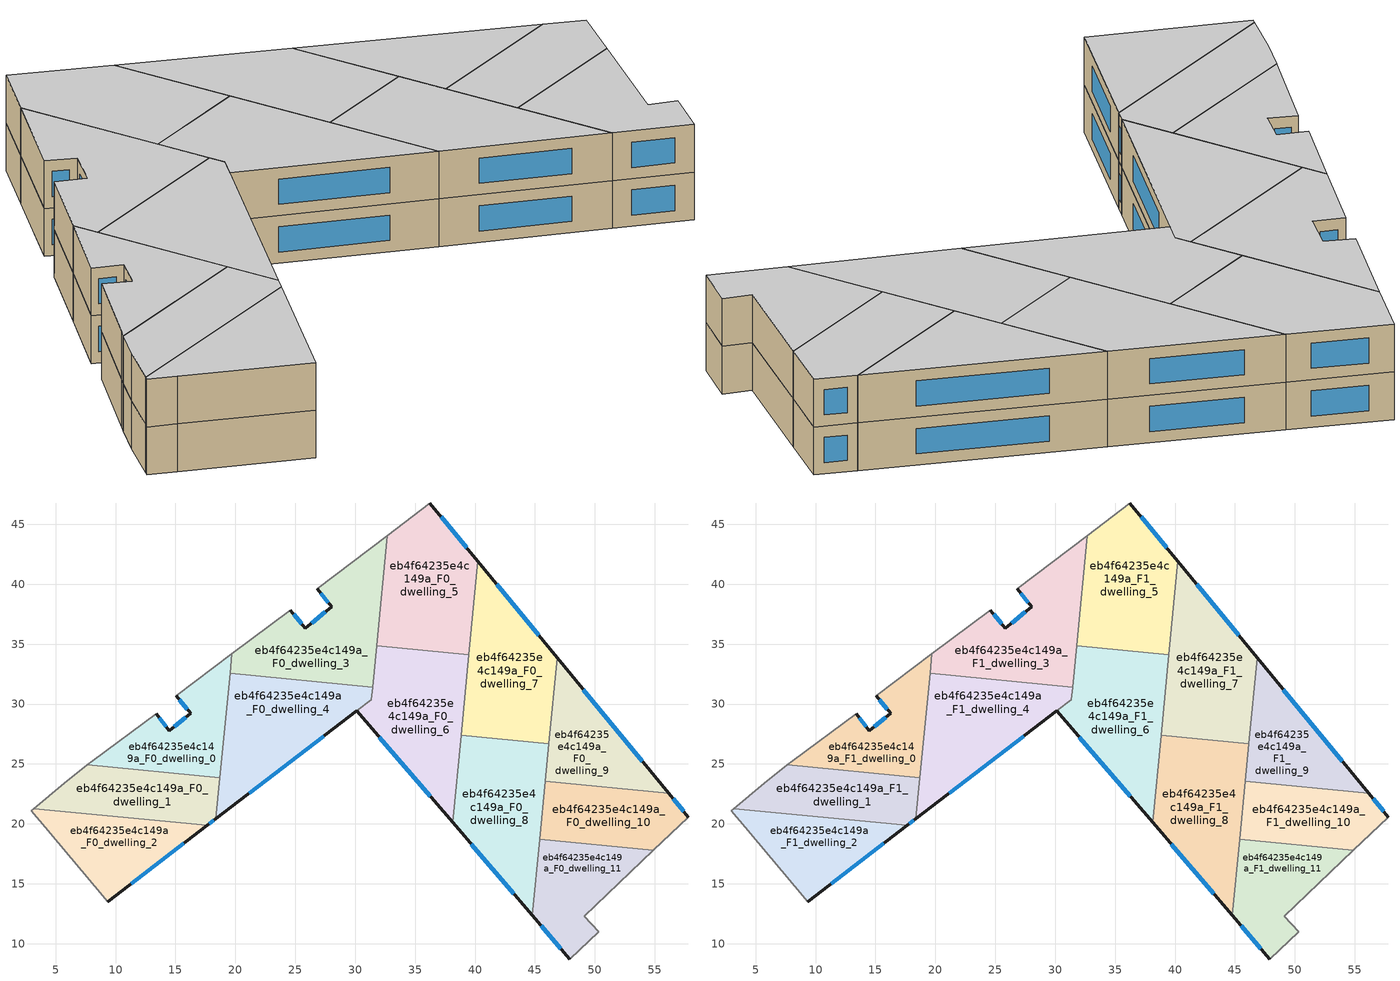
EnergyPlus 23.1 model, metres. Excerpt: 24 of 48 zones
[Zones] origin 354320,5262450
eb4f64235e4c149a_F0_dwelling_0
 floor ground (EU_floor_Construction): 19.72,34.19 18.71,23.84 7.65,24.92 8.09,25.26 13.38,29.2 14.49,27.77 16.26,29.24 15.04,30.69 z0
 wall outside (EU_wall_Construction): 15.04,30.69 16.26,29.24 14.49,27.77 13.38,29.2 z0:3
 wall adiabatic (EU_wall_Construction): 19.72,34.19 15.04,30.69 / 13.38,29.2 8.09,25.26 7.65,24.92 z0:3
 wall to eb4f64235e4c149a_F0_dwelling_1 (EU_wall_Construction): 7.65,24.92 18.71,23.84 z0:3
 wall to eb4f64235e4c149a_F0_dwelling_4 (EU_wall_Construction): 18.71,23.84 19.56,32.55 z0:3
 wall to eb4f64235e4c149a_F0_dwelling_3 (EU_wall_Construction): 19.56,32.55 19.71,34.19 z0:3
 window (EU_Window_Construction): 15.84,28.89 14.91,28.11 / 15.33,30.35 15.97,29.58 / 14.23,28.1 13.64,28.86 z0.7:2.3
eb4f64235e4c149a_F0_dwelling_1
 floor ground (EU_floor_Construction): 18.71,23.84 18.37,20.42 17.65,19.87 3.19,21.27 5.7,23.41 7.65,24.92 z0
 wall outside (EU_wall_Construction): 17.65,19.87 18.37,20.42 z0:3
 wall to eb4f64235e4c149a_F0_dwelling_2 (EU_wall_Construction): 3.19,21.27 17.65,19.87 z0:3
 wall adiabatic (EU_wall_Construction): 7.65,24.92 5.7,23.41 3.19,21.27 z0:3
 wall to eb4f64235e4c149a_F0_dwelling_4 (EU_wall_Construction): 18.37,20.42 18.71,23.84 z0:3
 window (EU_Window_Construction): 17.82,20 18.2,20.29 z0.7:2.3
eb4f64235e4c149a_F0_dwelling_10
 floor ground (EU_floor_Construction): 56.15,22.56 57.79,20.57 54.89,17.8 45.39,18.73 45.86,23.56 z0
 wall outside (EU_wall_Construction): 57.79,20.57 56.15,22.56 z0:3
 wall adiabatic (EU_wall_Construction): 54.89,17.8 57.79,20.57 z0:3
 wall to eb4f64235e4c149a_F0_dwelling_11 (EU_wall_Construction): 45.39,18.73 54.89,17.8 z0:3
 wall to eb4f64235e4c149a_F0_dwelling_9 (EU_wall_Construction): 56.15,22.56 45.86,23.56 z0:3
 wall to eb4f64235e4c149a_F0_dwelling_8 (EU_wall_Construction): 45.86,23.56 45.39,18.73 z0:3
 window (EU_Window_Construction): 57.4,21.03 56.53,22.09 z0.7:2.3
eb4f64235e4c149a_F0_dwelling_11
 floor ground (EU_floor_Construction): 54.89,17.8 49.12,12.31 50.33,11 47.89,8.72 44.77,12.36 45.39,18.73 z0
 wall outside (EU_wall_Construction): 44.77,12.36 47.89,8.72 z0:3
 wall adiabatic (EU_wall_Construction): 47.89,8.72 50.33,11 49.12,12.31 54.89,17.8 z0:3
 wall to eb4f64235e4c149a_F0_dwelling_8 (EU_wall_Construction): 45.39,18.73 44.77,12.36 z0:3
 window (EU_Window_Construction): 45.5,11.51 47.16,9.58 z0.7:2.3
eb4f64235e4c149a_F0_dwelling_2
 floor ground (EU_floor_Construction): 17.65,19.87 9.34,13.49 4.12,19.72 2.96,21.08 3.19,21.27 z0
 wall outside (EU_wall_Construction): 9.34,13.49 17.65,19.87 z0:3
 wall adiabatic (EU_wall_Construction): 3.19,21.27 2.96,21.08 4.12,19.72 9.34,13.49 z0:3
 window (EU_Window_Construction): 11.29,14.98 15.7,18.37 z0.7:2.3
eb4f64235e4c149a_F0_dwelling_3
 floor ground (EU_floor_Construction): 32.67,44.06 31.44,31.39 19.55,32.55 19.72,34.19 24.56,37.83 25.84,36.34 28.02,38.12 26.84,39.61 z0
 wall outside (EU_wall_Construction): 26.84,39.61 28.02,38.12 25.84,36.34 24.56,37.83 z0:3
 wall adiabatic (EU_wall_Construction): 32.67,44.06 26.84,39.61 / 24.56,37.83 19.72,34.19 z0:3
 wall to eb4f64235e4c149a_F0_dwelling_5 (EU_wall_Construction): 31.78,34.87 32.67,44.06 z0:3
 wall to eb4f64235e4c149a_F0_dwelling_4 (EU_wall_Construction): 19.55,32.55 31.44,31.39 z0:3
 wall to eb4f64235e4c149a_F0_dwelling_6 (EU_wall_Construction): 31.44,31.39 31.78,34.87 z0:3
 window (EU_Window_Construction): 27.51,37.7 26.35,36.76 / 27.12,39.26 27.74,38.47 / 25.54,36.69 24.86,37.48 z0.7:2.3
eb4f64235e4c149a_F0_dwelling_4
 floor ground (EU_floor_Construction): 31.44,31.39 31.34,30.38 18.37,20.42 19.55,32.55 z0
 wall outside (EU_wall_Construction): 18.37,20.42 30.13,29.44 z0:3
 wall to eb4f64235e4c149a_F0_dwelling_6 (EU_wall_Construction): 30.13,29.44 31.34,30.37 / 31.34,30.38 31.44,31.39 z0:3
 window (EU_Window_Construction): 21.13,22.54 27.37,27.32 z0.7:2.3
eb4f64235e4c149a_F0_dwelling_5
 floor ground (EU_floor_Construction): 36.22,46.78 40.24,41.9 39.48,34.12 31.78,34.87 32.67,44.06 z0
 wall outside (EU_wall_Construction): 40.24,41.9 36.22,46.78 z0:3
 wall to eb4f64235e4c149a_F0_dwelling_6 (EU_wall_Construction): 31.78,34.87 39.48,34.12 z0:3
 wall adiabatic (EU_wall_Construction): 36.22,46.78 32.67,44.06 z0:3
 wall to eb4f64235e4c149a_F0_dwelling_7 (EU_wall_Construction): 39.48,34.12 40.24,41.9 z0:3
 window (EU_Window_Construction): 39.3,43.04 37.17,45.63 z0.7:2.3
eb4f64235e4c149a_F0_dwelling_6
 floor ground (EU_floor_Construction): 39.48,34.12 38.12,20.12 30.13,29.44 31.34,30.37 31.78,34.87 z0
 wall outside (EU_wall_Construction): 30.13,29.44 38.12,20.12 z0:3
 wall to eb4f64235e4c149a_F0_dwelling_8 (EU_wall_Construction): 38.12,20.12 38.83,27.41 z0:3
 wall to eb4f64235e4c149a_F0_dwelling_7 (EU_wall_Construction): 38.83,27.41 39.48,34.12 z0:3
 window (EU_Window_Construction): 32,27.25 36.24,22.31 z0.7:2.3
eb4f64235e4c149a_F0_dwelling_7
 floor ground (EU_floor_Construction): 40.24,41.9 46.86,33.85 46.17,26.7 38.83,27.41 z0
 wall outside (EU_wall_Construction): 46.86,33.85 40.24,41.9 z0:3
 wall to eb4f64235e4c149a_F0_dwelling_8 (EU_wall_Construction): 38.83,27.41 46.17,26.7 z0:3
 wall to eb4f64235e4c149a_F0_dwelling_9 (EU_wall_Construction): 46.17,26.7 46.86,33.85 z0:3
 window (EU_Window_Construction): 45.31,35.74 41.79,40.01 z0.7:2.3
eb4f64235e4c149a_F0_dwelling_8
 floor ground (EU_floor_Construction): 46.17,26.7 44.77,12.36 38.12,20.12 38.83,27.41 z0
 wall outside (EU_wall_Construction): 38.12,20.12 44.77,12.36 z0:3
 wall to eb4f64235e4c149a_F0_dwelling_9 (EU_wall_Construction): 45.86,23.56 46.17,26.7 z0:3
 window (EU_Window_Construction): 39.68,18.3 43.21,14.18 z0.7:2.3
eb4f64235e4c149a_F0_dwelling_9
 floor ground (EU_floor_Construction): 46.86,33.85 56.15,22.56 45.86,23.56 z0
 wall outside (EU_wall_Construction): 56.15,22.56 46.86,33.85 z0:3
 window (EU_Window_Construction): 53.97,25.21 49.04,31.2 z0.7:2.3
eb4f64235e4c149a_F1_dwelling_0
 floor to eb4f64235e4c149a_F0_dwelling_0 (EU_floor_Construction): 19.72,34.19 18.71,23.84 7.65,24.92 8.09,25.26 13.38,29.2 14.49,27.77 16.26,29.24 15.04,30.69 z3
 wall outside (EU_wall_Construction): 15.04,30.69 16.26,29.24 14.49,27.77 13.38,29.2 z3:6
 wall adiabatic (EU_wall_Construction): 19.72,34.19 15.04,30.69 / 13.38,29.2 8.09,25.26 7.65,24.92 z3:6
 wall to eb4f64235e4c149a_F1_dwelling_1 (EU_wall_Construction): 7.65,24.92 18.71,23.84 z3:6
 wall to eb4f64235e4c149a_F1_dwelling_4 (EU_wall_Construction): 18.71,23.84 19.56,32.55 z3:6
 wall to eb4f64235e4c149a_F1_dwelling_3 (EU_wall_Construction): 19.56,32.55 19.71,34.19 z3:6
 window (EU_Window_Construction): 15.84,28.89 14.91,28.11 / 15.33,30.35 15.97,29.58 / 14.23,28.1 13.64,28.86 z3.7:5.3
 ceiling to eb4f64235e4c149a_F2_dwelling_0 (EU_floor_Construction): 18.71,23.84 19.72,34.19 15.04,30.69 16.26,29.24 14.49,27.77 13.38,29.2 8.09,25.26 7.65,24.92 z6
eb4f64235e4c149a_F1_dwelling_1
 floor to eb4f64235e4c149a_F0_dwelling_1 (EU_floor_Construction): 18.71,23.84 18.37,20.42 17.65,19.87 3.19,21.27 5.7,23.41 7.65,24.92 z3
 wall outside (EU_wall_Construction): 17.65,19.87 18.37,20.42 z3:6
 wall to eb4f64235e4c149a_F1_dwelling_2 (EU_wall_Construction): 3.19,21.27 17.65,19.87 z3:6
 wall adiabatic (EU_wall_Construction): 7.65,24.92 5.7,23.41 3.19,21.27 z3:6
 wall to eb4f64235e4c149a_F1_dwelling_4 (EU_wall_Construction): 18.37,20.42 18.71,23.84 z3:6
 window (EU_Window_Construction): 17.82,20 18.2,20.29 z3.7:5.3
 ceiling to eb4f64235e4c149a_F2_dwelling_1 (EU_floor_Construction): 18.37,20.42 18.71,23.84 7.65,24.92 5.7,23.41 3.19,21.27 17.65,19.87 z6
eb4f64235e4c149a_F1_dwelling_10
 floor to eb4f64235e4c149a_F0_dwelling_10 (EU_floor_Construction): 56.15,22.56 57.79,20.57 54.89,17.8 45.39,18.73 45.86,23.56 z3
 wall outside (EU_wall_Construction): 57.79,20.57 56.15,22.56 z3:6
 wall adiabatic (EU_wall_Construction): 54.89,17.8 57.79,20.57 z3:6
 wall to eb4f64235e4c149a_F1_dwelling_11 (EU_wall_Construction): 45.39,18.73 54.89,17.8 z3:6
 wall to eb4f64235e4c149a_F1_dwelling_9 (EU_wall_Construction): 56.15,22.56 45.86,23.56 z3:6
 wall to eb4f64235e4c149a_F1_dwelling_8 (EU_wall_Construction): 45.86,23.56 45.39,18.73 z3:6
 window (EU_Window_Construction): 57.4,21.03 56.53,22.09 z3.7:5.3
 ceiling to eb4f64235e4c149a_F2_dwelling_10 (EU_floor_Construction): 57.79,20.57 56.15,22.56 45.86,23.56 45.39,18.73 54.89,17.8 z6
eb4f64235e4c149a_F1_dwelling_11
 floor to eb4f64235e4c149a_F0_dwelling_11 (EU_floor_Construction): 54.89,17.8 49.12,12.31 50.33,11 47.89,8.72 44.77,12.36 45.39,18.73 z3
 wall outside (EU_wall_Construction): 44.77,12.36 47.89,8.72 z3:6
 wall adiabatic (EU_wall_Construction): 47.89,8.72 50.33,11 49.12,12.31 54.89,17.8 z3:6
 wall to eb4f64235e4c149a_F1_dwelling_8 (EU_wall_Construction): 45.39,18.73 44.77,12.36 z3:6
 window (EU_Window_Construction): 45.5,11.51 47.16,9.58 z3.7:5.3
 ceiling to eb4f64235e4c149a_F2_dwelling_11 (EU_floor_Construction): 50.33,11 49.12,12.31 54.89,17.8 45.39,18.73 44.77,12.36 47.89,8.72 z6
eb4f64235e4c149a_F1_dwelling_2
 floor to eb4f64235e4c149a_F0_dwelling_2 (EU_floor_Construction): 17.65,19.87 9.34,13.49 4.12,19.72 2.96,21.08 3.19,21.27 z3
 wall outside (EU_wall_Construction): 9.34,13.49 17.65,19.87 z3:6
 wall adiabatic (EU_wall_Construction): 3.19,21.27 2.96,21.08 4.12,19.72 9.34,13.49 z3:6
 window (EU_Window_Construction): 11.29,14.98 15.7,18.37 z3.7:5.3
 ceiling to eb4f64235e4c149a_F2_dwelling_2 (EU_floor_Construction): 17.65,19.87 3.19,21.27 2.96,21.08 4.12,19.72 9.34,13.49 z6
eb4f64235e4c149a_F1_dwelling_3
 floor to eb4f64235e4c149a_F0_dwelling_3 (EU_floor_Construction): 32.67,44.06 31.44,31.39 19.55,32.55 19.72,34.19 24.56,37.83 25.84,36.34 28.02,38.12 26.84,39.61 z3
 wall outside (EU_wall_Construction): 26.84,39.61 28.02,38.12 25.84,36.34 24.56,37.83 z3:6
 wall adiabatic (EU_wall_Construction): 32.67,44.06 26.84,39.61 / 24.56,37.83 19.72,34.19 z3:6
 wall to eb4f64235e4c149a_F1_dwelling_5 (EU_wall_Construction): 31.78,34.87 32.67,44.06 z3:6
 wall to eb4f64235e4c149a_F1_dwelling_4 (EU_wall_Construction): 19.55,32.55 31.44,31.39 z3:6
 wall to eb4f64235e4c149a_F1_dwelling_6 (EU_wall_Construction): 31.44,31.39 31.78,34.87 z3:6
 window (EU_Window_Construction): 27.51,37.7 26.35,36.76 / 27.12,39.26 27.74,38.47 / 25.54,36.69 24.86,37.48 z3.7:5.3
 ceiling to eb4f64235e4c149a_F2_dwelling_3 (EU_floor_Construction): 31.44,31.39 32.67,44.06 26.84,39.61 28.02,38.12 25.84,36.34 24.56,37.83 19.72,34.19 19.55,32.55 z6
eb4f64235e4c149a_F1_dwelling_4
 floor to eb4f64235e4c149a_F0_dwelling_4 (EU_floor_Construction): 31.44,31.39 31.34,30.38 18.37,20.42 19.55,32.55 z3
 wall outside (EU_wall_Construction): 18.37,20.42 30.13,29.44 z3:6
 wall to eb4f64235e4c149a_F1_dwelling_6 (EU_wall_Construction): 30.13,29.44 31.34,30.37 / 31.34,30.38 31.44,31.39 z3:6
 window (EU_Window_Construction): 21.13,22.54 27.37,27.32 z3.7:5.3
 ceiling to eb4f64235e4c149a_F2_dwelling_4 (EU_floor_Construction): 31.34,30.38 31.44,31.39 19.55,32.55 18.37,20.42 z6
eb4f64235e4c149a_F1_dwelling_5
 floor to eb4f64235e4c149a_F0_dwelling_5 (EU_floor_Construction): 36.22,46.78 40.24,41.9 39.48,34.12 31.78,34.87 32.67,44.06 z3
 wall outside (EU_wall_Construction): 40.24,41.9 36.22,46.78 z3:6
 wall to eb4f64235e4c149a_F1_dwelling_6 (EU_wall_Construction): 31.78,34.87 39.48,34.12 z3:6
 wall adiabatic (EU_wall_Construction): 36.22,46.78 32.67,44.06 z3:6
 wall to eb4f64235e4c149a_F1_dwelling_7 (EU_wall_Construction): 39.48,34.12 40.24,41.9 z3:6
 window (EU_Window_Construction): 39.3,43.04 37.17,45.63 z3.7:5.3
 ceiling to eb4f64235e4c149a_F2_dwelling_5 (EU_floor_Construction): 39.48,34.12 40.24,41.9 36.22,46.78 32.67,44.06 31.78,34.87 z6
eb4f64235e4c149a_F1_dwelling_6
 floor to eb4f64235e4c149a_F0_dwelling_6 (EU_floor_Construction): 39.48,34.12 38.12,20.12 30.13,29.44 31.34,30.37 31.78,34.87 z3
 wall outside (EU_wall_Construction): 30.13,29.44 38.12,20.12 z3:6
 wall to eb4f64235e4c149a_F1_dwelling_8 (EU_wall_Construction): 38.12,20.12 38.83,27.41 z3:6
 wall to eb4f64235e4c149a_F1_dwelling_7 (EU_wall_Construction): 38.83,27.41 39.48,34.12 z3:6
 window (EU_Window_Construction): 32,27.25 36.24,22.31 z3.7:5.3
 ceiling to eb4f64235e4c149a_F2_dwelling_6 (EU_floor_Construction): 38.12,20.12 39.48,34.12 31.78,34.87 31.34,30.37 30.13,29.44 z6
eb4f64235e4c149a_F1_dwelling_7
 floor to eb4f64235e4c149a_F0_dwelling_7 (EU_floor_Construction): 40.24,41.9 46.86,33.85 46.17,26.7 38.83,27.41 z3
 wall outside (EU_wall_Construction): 46.86,33.85 40.24,41.9 z3:6
 wall to eb4f64235e4c149a_F1_dwelling_8 (EU_wall_Construction): 38.83,27.41 46.17,26.7 z3:6
 wall to eb4f64235e4c149a_F1_dwelling_9 (EU_wall_Construction): 46.17,26.7 46.86,33.85 z3:6
 window (EU_Window_Construction): 45.31,35.74 41.79,40.01 z3.7:5.3
 ceiling to eb4f64235e4c149a_F2_dwelling_7 (EU_floor_Construction): 46.17,26.7 46.86,33.85 40.24,41.9 38.83,27.41 z6
eb4f64235e4c149a_F1_dwelling_8
 floor to eb4f64235e4c149a_F0_dwelling_8 (EU_floor_Construction): 46.17,26.7 44.77,12.36 38.12,20.12 38.83,27.41 z3
 wall outside (EU_wall_Construction): 38.12,20.12 44.77,12.36 z3:6
 wall to eb4f64235e4c149a_F1_dwelling_9 (EU_wall_Construction): 45.86,23.56 46.17,26.7 z3:6
 window (EU_Window_Construction): 39.68,18.3 43.21,14.18 z3.7:5.3
 ceiling to eb4f64235e4c149a_F2_dwelling_8 (EU_floor_Construction): 44.77,12.36 46.17,26.7 38.83,27.41 38.12,20.12 z6
eb4f64235e4c149a_F1_dwelling_9
 floor to eb4f64235e4c149a_F0_dwelling_9 (EU_floor_Construction): 46.86,33.85 56.15,22.56 45.86,23.56 z3
 wall outside (EU_wall_Construction): 56.15,22.56 46.86,33.85 z3:6
 window (EU_Window_Construction): 53.97,25.21 49.04,31.2 z3.7:5.3
 ceiling to eb4f64235e4c149a_F2_dwelling_9 (EU_floor_Construction): 56.15,22.56 46.86,33.85 45.86,23.56 z6
[Building]
EU S2 Campaign: North Axis=0; Terrain=City; Solar Distribution=FullExterior
[Site:Location]
Budapest.Ferenc.Liszt.Intl.AP: Latitude=47.437; Longitude=19.256; Time Zone=1; Elevation=185
[SizingPeriod:WeatherFileDays]
AnnualSizingPeriod: Begin Month=1; Begin Day of Month=1; End Month=12; End Day of Month=31; Day of Week for Start Day=Monday; Use Weather File Daylight Saving Period=No; Use Weather File Rain and Snow Indicators=No
[MATERIAL]
EU_InternalMass_Material: Roughness=MediumRough; Thickness=0.1; Conductivity=1; Density=1800; Specific Heat=900; Thermal Absorptance=0.9; Solar Absorptance=0.7; Visible Absorptance=0.7
[MATERIAL:NOMASS] Roughness=MediumRough; Thermal Absorptance=0.9; Solar Absorptance=0.7; Visible Absorptance=0.7
Name | Thermal Resistance
EU_wall_NoMass | 0.832559
EU_floor_NoMass | 0.872794
[WINDOWMATERIAL:SIMPLEGLAZINGSYSTEM]
EU_Window_SimpleGlazing: UFactor=2.79869; Solar Heat Gain Coefficient=0.75; Visible Transmittance=0.75
[CONSTRUCTION]
EU_wall_Construction: EU_wall_NoMass
EU_floor_Construction: EU_floor_NoMass
EU_Window_Construction: EU_Window_SimpleGlazing
EU_InternalMass_Construction: EU_InternalMass_Material
[ZONE] Type=1; Multiplier=1; Ceiling Height=autocalculate; Floor Area=autocalculate; Part of Total Floor Area=Yes
Name | Volume
eb4f64235e4c149a_F0_dwelling_0; eb4f64235e4c149a_F1_dwelling_0 | 160.243
eb4f64235e4c149a_F0_dwelling_1; eb4f64235e4c149a_F1_dwelling_1 | 160.213
eb4f64235e4c149a_F0_dwelling_10; eb4f64235e4c149a_F1_dwelling_10 | 160.207
eb4f64235e4c149a_F0_dwelling_11; eb4f64235e4c149a_F1_dwelling_11 | 160.247
eb4f64235e4c149a_F0_dwelling_2; eb4f64235e4c149a_F1_dwelling_2 | 160.238
eb4f64235e4c149a_F0_dwelling_3; eb4f64235e4c149a_F1_dwelling_3 | 240.342
eb4f64235e4c149a_F0_dwelling_4; eb4f64235e4c149a_F1_dwelling_4 | 236.677
eb4f64235e4c149a_F0_dwelling_5; eb4f64235e4c149a_F1_dwelling_5 | 240.314
eb4f64235e4c149a_F0_dwelling_6; eb4f64235e4c149a_F1_dwelling_6 | 243.89
eb4f64235e4c149a_F0_dwelling_7; eb4f64235e4c149a_F1_dwelling_7 | 240.33
eb4f64235e4c149a_F0_dwelling_8; eb4f64235e4c149a_F1_dwelling_8 | 240.329
eb4f64235e4c149a_F0_dwelling_9; eb4f64235e4c149a_F1_dwelling_9 | 160.221
[INTERNALMASS] Construction=EU_InternalMass_Construction
Name | Zone or ZoneList | Surface Area
eb4f64235e4c149a_F0_dwelling_0_EU_InternalMass | eb4f64235e4c149a_F0_dwelling_0 | 53.4145
eb4f64235e4c149a_F0_dwelling_1_EU_InternalMass | eb4f64235e4c149a_F0_dwelling_1 | 53.4041
eb4f64235e4c149a_F0_dwelling_2_EU_InternalMass | eb4f64235e4c149a_F0_dwelling_2 | 53.4128
eb4f64235e4c149a_F0_dwelling_3_EU_InternalMass | eb4f64235e4c149a_F0_dwelling_3 | 80.1141
eb4f64235e4c149a_F0_dwelling_4_EU_InternalMass | eb4f64235e4c149a_F0_dwelling_4 | 78.9236
eb4f64235e4c149a_F0_dwelling_5_EU_InternalMass | eb4f64235e4c149a_F0_dwelling_5 | 80.1044
eb4f64235e4c149a_F0_dwelling_6_EU_InternalMass | eb4f64235e4c149a_F0_dwelling_6 | 81.2942
eb4f64235e4c149a_F0_dwelling_7_EU_InternalMass | eb4f64235e4c149a_F0_dwelling_7 | 80.1102
eb4f64235e4c149a_F0_dwelling_8_EU_InternalMass | eb4f64235e4c149a_F0_dwelling_8 | 80.1098
eb4f64235e4c149a_F0_dwelling_9_EU_InternalMass | eb4f64235e4c149a_F0_dwelling_9 | 53.407
eb4f64235e4c149a_F0_dwelling_10_EU_InternalMass | eb4f64235e4c149a_F0_dwelling_10 | 53.4026
eb4f64235e4c149a_F0_dwelling_11_EU_InternalMass | eb4f64235e4c149a_F0_dwelling_11 | 53.4156
eb4f64235e4c149a_F1_dwelling_0_EU_InternalMass | eb4f64235e4c149a_F1_dwelling_0 | 53.4145
eb4f64235e4c149a_F1_dwelling_1_EU_InternalMass | eb4f64235e4c149a_F1_dwelling_1 | 53.4041
eb4f64235e4c149a_F1_dwelling_2_EU_InternalMass | eb4f64235e4c149a_F1_dwelling_2 | 53.4128
eb4f64235e4c149a_F1_dwelling_3_EU_InternalMass | eb4f64235e4c149a_F1_dwelling_3 | 80.1141
eb4f64235e4c149a_F1_dwelling_4_EU_InternalMass | eb4f64235e4c149a_F1_dwelling_4 | 78.9236
eb4f64235e4c149a_F1_dwelling_5_EU_InternalMass | eb4f64235e4c149a_F1_dwelling_5 | 80.1044
eb4f64235e4c149a_F1_dwelling_6_EU_InternalMass | eb4f64235e4c149a_F1_dwelling_6 | 81.2942
eb4f64235e4c149a_F1_dwelling_7_EU_InternalMass | eb4f64235e4c149a_F1_dwelling_7 | 80.1102
eb4f64235e4c149a_F1_dwelling_8_EU_InternalMass | eb4f64235e4c149a_F1_dwelling_8 | 80.1098
eb4f64235e4c149a_F1_dwelling_9_EU_InternalMass | eb4f64235e4c149a_F1_dwelling_9 | 53.407
eb4f64235e4c149a_F1_dwelling_10_EU_InternalMass | eb4f64235e4c149a_F1_dwelling_10 | 53.4026
eb4f64235e4c149a_F1_dwelling_11_EU_InternalMass | eb4f64235e4c149a_F1_dwelling_11 | 53.4156
[OTHEREQUIPMENT] Fuel Type=Electricity; Design Level Calculation Method=Watts/Area; Power per Zone Floor Area=1; Fraction Latent=0; Fraction Radiant=0; Fraction Lost=0; Carbon Dioxide Generation Rate=0; EndUse Subcategory=EU_Step8_InternalGains
Name | Zone or ZoneList or Space or SpaceList | Schedule
EU_Step8_InternalGain_eb4f64235e4c149a_F0_dwelling_0_f000 | eb4f64235e4c149a_F0_dwelling_0 | EU_Step8_GainSchedule_eb4f64235e4c149a_F0_dwelling_0_f000
EU_Step8_InternalGain_eb4f64235e4c149a_F0_dwelling_1_f000 | eb4f64235e4c149a_F0_dwelling_1 | EU_Step8_GainSchedule_eb4f64235e4c149a_F0_dwelling_1_f000
EU_Step8_InternalGain_eb4f64235e4c149a_F0_dwelling_2_f000 | eb4f64235e4c149a_F0_dwelling_2 | EU_Step8_GainSchedule_eb4f64235e4c149a_F0_dwelling_2_f000
EU_Step8_InternalGain_eb4f64235e4c149a_F0_dwelling_3_f000 | eb4f64235e4c149a_F0_dwelling_3 | EU_Step8_GainSchedule_eb4f64235e4c149a_F0_dwelling_3_f000
EU_Step8_InternalGain_eb4f64235e4c149a_F0_dwelling_4_f000 | eb4f64235e4c149a_F0_dwelling_4 | EU_Step8_GainSchedule_eb4f64235e4c149a_F0_dwelling_4_f000
EU_Step8_InternalGain_eb4f64235e4c149a_F0_dwelling_5_f000 | eb4f64235e4c149a_F0_dwelling_5 | EU_Step8_GainSchedule_eb4f64235e4c149a_F0_dwelling_5_f000
EU_Step8_InternalGain_eb4f64235e4c149a_F0_dwelling_6_f000 | eb4f64235e4c149a_F0_dwelling_6 | EU_Step8_GainSchedule_eb4f64235e4c149a_F0_dwelling_6_f000
EU_Step8_InternalGain_eb4f64235e4c149a_F0_dwelling_7_f000 | eb4f64235e4c149a_F0_dwelling_7 | EU_Step8_GainSchedule_eb4f64235e4c149a_F0_dwelling_7_f000
EU_Step8_InternalGain_eb4f64235e4c149a_F0_dwelling_8_f000 | eb4f64235e4c149a_F0_dwelling_8 | EU_Step8_GainSchedule_eb4f64235e4c149a_F0_dwelling_8_f000
EU_Step8_InternalGain_eb4f64235e4c149a_F0_dwelling_9_f000 | eb4f64235e4c149a_F0_dwelling_9 | EU_Step8_GainSchedule_eb4f64235e4c149a_F0_dwelling_9_f000
EU_Step8_InternalGain_eb4f64235e4c149a_F0_dwelling_10_f000 | eb4f64235e4c149a_F0_dwelling_10 | EU_Step8_GainSchedule_eb4f64235e4c149a_F0_dwelling_10_f000
EU_Step8_InternalGain_eb4f64235e4c149a_F0_dwelling_11_f000 | eb4f64235e4c149a_F0_dwelling_11 | EU_Step8_GainSchedule_eb4f64235e4c149a_F0_dwelling_11_f000
EU_Step8_InternalGain_eb4f64235e4c149a_F1_dwelling_0_f000 | eb4f64235e4c149a_F1_dwelling_0 | EU_Step8_GainSchedule_eb4f64235e4c149a_F1_dwelling_0_f000
EU_Step8_InternalGain_eb4f64235e4c149a_F1_dwelling_1_f000 | eb4f64235e4c149a_F1_dwelling_1 | EU_Step8_GainSchedule_eb4f64235e4c149a_F1_dwelling_1_f000
EU_Step8_InternalGain_eb4f64235e4c149a_F1_dwelling_2_f000 | eb4f64235e4c149a_F1_dwelling_2 | EU_Step8_GainSchedule_eb4f64235e4c149a_F1_dwelling_2_f000
EU_Step8_InternalGain_eb4f64235e4c149a_F1_dwelling_3_f000 | eb4f64235e4c149a_F1_dwelling_3 | EU_Step8_GainSchedule_eb4f64235e4c149a_F1_dwelling_3_f000
EU_Step8_InternalGain_eb4f64235e4c149a_F1_dwelling_4_f000 | eb4f64235e4c149a_F1_dwelling_4 | EU_Step8_GainSchedule_eb4f64235e4c149a_F1_dwelling_4_f000
EU_Step8_InternalGain_eb4f64235e4c149a_F1_dwelling_5_f000 | eb4f64235e4c149a_F1_dwelling_5 | EU_Step8_GainSchedule_eb4f64235e4c149a_F1_dwelling_5_f000
EU_Step8_InternalGain_eb4f64235e4c149a_F1_dwelling_6_f000 | eb4f64235e4c149a_F1_dwelling_6 | EU_Step8_GainSchedule_eb4f64235e4c149a_F1_dwelling_6_f000
EU_Step8_InternalGain_eb4f64235e4c149a_F1_dwelling_7_f000 | eb4f64235e4c149a_F1_dwelling_7 | EU_Step8_GainSchedule_eb4f64235e4c149a_F1_dwelling_7_f000
EU_Step8_InternalGain_eb4f64235e4c149a_F1_dwelling_8_f000 | eb4f64235e4c149a_F1_dwelling_8 | EU_Step8_GainSchedule_eb4f64235e4c149a_F1_dwelling_8_f000
EU_Step8_InternalGain_eb4f64235e4c149a_F1_dwelling_9_f000 | eb4f64235e4c149a_F1_dwelling_9 | EU_Step8_GainSchedule_eb4f64235e4c149a_F1_dwelling_9_f000
EU_Step8_InternalGain_eb4f64235e4c149a_F1_dwelling_10_f000 | eb4f64235e4c149a_F1_dwelling_10 | EU_Step8_GainSchedule_eb4f64235e4c149a_F1_dwelling_10_f000
EU_Step8_InternalGain_eb4f64235e4c149a_F1_dwelling_11_f000 | eb4f64235e4c149a_F1_dwelling_11 | EU_Step8_GainSchedule_eb4f64235e4c149a_F1_dwelling_11_f000
[ZONEVENTILATION:DESIGNFLOWRATE] Schedule=EU_AlwaysOn; Design Flow Rate Calculation Method=AirChanges/Hour; Air Changes per Hour=0.475469; Ventilation Type=Natural; Fan Pressure Rise=0; Fan Total Efficiency=1; Constant Term Coefficient=1; Temperature Term Coefficient=0; Velocity Term Coefficient=0; Velocity Squared Term Coefficient=0; Minimum Indoor Temperature=-100; Maximum Indoor Temperature=100; Delta Temperature=-100; Minimum Outdoor Temperature=-100; Maximum Outdoor Temperature=100; Maximum Wind Speed=40
Name | Zone or ZoneList or Space or SpaceList
EU_ConstantAir_eb4f64235e4c149a_F0_dwelling_0 | eb4f64235e4c149a_F0_dwelling_0
EU_ConstantAir_eb4f64235e4c149a_F0_dwelling_1 | eb4f64235e4c149a_F0_dwelling_1
EU_ConstantAir_eb4f64235e4c149a_F0_dwelling_2 | eb4f64235e4c149a_F0_dwelling_2
EU_ConstantAir_eb4f64235e4c149a_F0_dwelling_3 | eb4f64235e4c149a_F0_dwelling_3
EU_ConstantAir_eb4f64235e4c149a_F0_dwelling_4 | eb4f64235e4c149a_F0_dwelling_4
EU_ConstantAir_eb4f64235e4c149a_F0_dwelling_5 | eb4f64235e4c149a_F0_dwelling_5
EU_ConstantAir_eb4f64235e4c149a_F0_dwelling_6 | eb4f64235e4c149a_F0_dwelling_6
EU_ConstantAir_eb4f64235e4c149a_F0_dwelling_7 | eb4f64235e4c149a_F0_dwelling_7
EU_ConstantAir_eb4f64235e4c149a_F0_dwelling_8 | eb4f64235e4c149a_F0_dwelling_8
EU_ConstantAir_eb4f64235e4c149a_F0_dwelling_9 | eb4f64235e4c149a_F0_dwelling_9
EU_ConstantAir_eb4f64235e4c149a_F0_dwelling_10 | eb4f64235e4c149a_F0_dwelling_10
EU_ConstantAir_eb4f64235e4c149a_F0_dwelling_11 | eb4f64235e4c149a_F0_dwelling_11
EU_ConstantAir_eb4f64235e4c149a_F1_dwelling_0 | eb4f64235e4c149a_F1_dwelling_0
EU_ConstantAir_eb4f64235e4c149a_F1_dwelling_1 | eb4f64235e4c149a_F1_dwelling_1
EU_ConstantAir_eb4f64235e4c149a_F1_dwelling_2 | eb4f64235e4c149a_F1_dwelling_2
EU_ConstantAir_eb4f64235e4c149a_F1_dwelling_3 | eb4f64235e4c149a_F1_dwelling_3
EU_ConstantAir_eb4f64235e4c149a_F1_dwelling_4 | eb4f64235e4c149a_F1_dwelling_4
EU_ConstantAir_eb4f64235e4c149a_F1_dwelling_5 | eb4f64235e4c149a_F1_dwelling_5
EU_ConstantAir_eb4f64235e4c149a_F1_dwelling_6 | eb4f64235e4c149a_F1_dwelling_6
EU_ConstantAir_eb4f64235e4c149a_F1_dwelling_7 | eb4f64235e4c149a_F1_dwelling_7
EU_ConstantAir_eb4f64235e4c149a_F1_dwelling_8 | eb4f64235e4c149a_F1_dwelling_8
EU_ConstantAir_eb4f64235e4c149a_F1_dwelling_9 | eb4f64235e4c149a_F1_dwelling_9
EU_ConstantAir_eb4f64235e4c149a_F1_dwelling_10 | eb4f64235e4c149a_F1_dwelling_10
EU_ConstantAir_eb4f64235e4c149a_F1_dwelling_11 | eb4f64235e4c149a_F1_dwelling_11
[HVACTEMPLATE:THERMOSTAT] Constant Heating Setpoint=20; Constant Cooling Setpoint=50
EU_HeatOnly_eb4f64235e4c149a_F0_dwelling_0; EU_HeatOnly_eb4f64235e4c149a_F0_dwelling_1; EU_HeatOnly_eb4f64235e4c149a_F0_dwelling_2; EU_HeatOnly_eb4f64235e4c149a_F0_dwelling_3; EU_HeatOnly_eb4f64235e4c149a_F0_dwelling_4; EU_HeatOnly_eb4f64235e4c149a_F0_dwelling_5; EU_HeatOnly_eb4f64235e4c149a_F0_dwelling_6; EU_HeatOnly_eb4f64235e4c149a_F0_dwelling_7; EU_HeatOnly_eb4f64235e4c149a_F0_dwelling_8; EU_HeatOnly_eb4f64235e4c149a_F0_dwelling_9; EU_HeatOnly_eb4f64235e4c149a_F0_dwelling_10; EU_HeatOnly_eb4f64235e4c149a_F0_dwelling_11; EU_HeatOnly_eb4f64235e4c149a_F1_dwelling_0; EU_HeatOnly_eb4f64235e4c149a_F1_dwelling_1; EU_HeatOnly_eb4f64235e4c149a_F1_dwelling_2; EU_HeatOnly_eb4f64235e4c149a_F1_dwelling_3; EU_HeatOnly_eb4f64235e4c149a_F1_dwelling_4; EU_HeatOnly_eb4f64235e4c149a_F1_dwelling_5; EU_HeatOnly_eb4f64235e4c149a_F1_dwelling_6; EU_HeatOnly_eb4f64235e4c149a_F1_dwelling_7; EU_HeatOnly_eb4f64235e4c149a_F1_dwelling_8; EU_HeatOnly_eb4f64235e4c149a_F1_dwelling_9; EU_HeatOnly_eb4f64235e4c149a_F1_dwelling_10; EU_HeatOnly_eb4f64235e4c149a_F1_dwelling_11; EU_HeatOnly_eb4f64235e4c149a_F2_dwelling_0; EU_HeatOnly_eb4f64235e4c149a_F2_dwelling_1; EU_HeatOnly_eb4f64235e4c149a_F2_dwelling_2; EU_HeatOnly_eb4f64235e4c149a_F2_dwelling_3; EU_HeatOnly_eb4f64235e4c149a_F2_dwelling_4; EU_HeatOnly_eb4f64235e4c149a_F2_dwelling_5; EU_HeatOnly_eb4f64235e4c149a_F2_dwelling_6; EU_HeatOnly_eb4f64235e4c149a_F2_dwelling_7; EU_HeatOnly_eb4f64235e4c149a_F2_dwelling_8; EU_HeatOnly_eb4f64235e4c149a_F2_dwelling_9; EU_HeatOnly_eb4f64235e4c149a_F2_dwelling_10; EU_HeatOnly_eb4f64235e4c149a_F2_dwelling_11; EU_HeatOnly_eb4f64235e4c149a_F3_dwelling_0; EU_HeatOnly_eb4f64235e4c149a_F3_dwelling_1; EU_HeatOnly_eb4f64235e4c149a_F3_dwelling_2; EU_HeatOnly_eb4f64235e4c149a_F3_dwelling_3; EU_HeatOnly_eb4f64235e4c149a_F3_dwelling_4; EU_HeatOnly_eb4f64235e4c149a_F3_dwelling_5; EU_HeatOnly_eb4f64235e4c149a_F3_dwelling_6; EU_HeatOnly_eb4f64235e4c149a_F3_dwelling_7; EU_HeatOnly_eb4f64235e4c149a_F3_dwelling_8; EU_HeatOnly_eb4f64235e4c149a_F3_dwelling_9; EU_HeatOnly_eb4f64235e4c149a_F3_dwelling_10; EU_HeatOnly_eb4f64235e4c149a_F3_dwelling_11
[HVACTEMPLATE:ZONE:IDEALLOADSAIRSYSTEM] System Availability Schedule=EU_AlwaysOn; Maximum Heating Supply Air Temperature=50; Minimum Cooling Supply Air Temperature=13; Maximum Heating Supply Air Humidity Ratio=0.0156; Minimum Cooling Supply Air Humidity Ratio=0.0077; Heating Limit=NoLimit; Cooling Limit=NoLimit; Heating Availability Schedule=EU_AlwaysOn; Cooling Availability Schedule=EU_CoolingOff; Dehumidification Control Type=ConstantSensibleHeatRatio; Cooling Sensible Heat Ratio=0.7; Dehumidification Setpoint=60; Humidification Control Type=None; Humidification Setpoint=30; Outdoor Air Method=None; Outdoor Air Flow Rate per Person=0.00944; Outdoor Air Flow Rate per Zone Floor Area=0; Outdoor Air Flow Rate per Zone=0; Demand Controlled Ventilation Type=None; Outdoor Air Economizer Type=NoEconomizer; Heat Recovery Type=None; Sensible Heat Recovery Effectiveness=0.7; Latent Heat Recovery Effectiveness=0.65
Name | Template Thermostat
eb4f64235e4c149a_F0_dwelling_0 | EU_HeatOnly_eb4f64235e4c149a_F0_dwelling_0
eb4f64235e4c149a_F0_dwelling_1 | EU_HeatOnly_eb4f64235e4c149a_F0_dwelling_1
eb4f64235e4c149a_F0_dwelling_2 | EU_HeatOnly_eb4f64235e4c149a_F0_dwelling_2
eb4f64235e4c149a_F0_dwelling_3 | EU_HeatOnly_eb4f64235e4c149a_F0_dwelling_3
eb4f64235e4c149a_F0_dwelling_4 | EU_HeatOnly_eb4f64235e4c149a_F0_dwelling_4
eb4f64235e4c149a_F0_dwelling_5 | EU_HeatOnly_eb4f64235e4c149a_F0_dwelling_5
eb4f64235e4c149a_F0_dwelling_6 | EU_HeatOnly_eb4f64235e4c149a_F0_dwelling_6
eb4f64235e4c149a_F0_dwelling_7 | EU_HeatOnly_eb4f64235e4c149a_F0_dwelling_7
eb4f64235e4c149a_F0_dwelling_8 | EU_HeatOnly_eb4f64235e4c149a_F0_dwelling_8
eb4f64235e4c149a_F0_dwelling_9 | EU_HeatOnly_eb4f64235e4c149a_F0_dwelling_9
eb4f64235e4c149a_F0_dwelling_10 | EU_HeatOnly_eb4f64235e4c149a_F0_dwelling_10
eb4f64235e4c149a_F0_dwelling_11 | EU_HeatOnly_eb4f64235e4c149a_F0_dwelling_11
eb4f64235e4c149a_F1_dwelling_0 | EU_HeatOnly_eb4f64235e4c149a_F1_dwelling_0
eb4f64235e4c149a_F1_dwelling_1 | EU_HeatOnly_eb4f64235e4c149a_F1_dwelling_1
eb4f64235e4c149a_F1_dwelling_2 | EU_HeatOnly_eb4f64235e4c149a_F1_dwelling_2
eb4f64235e4c149a_F1_dwelling_3 | EU_HeatOnly_eb4f64235e4c149a_F1_dwelling_3
eb4f64235e4c149a_F1_dwelling_4 | EU_HeatOnly_eb4f64235e4c149a_F1_dwelling_4
eb4f64235e4c149a_F1_dwelling_5 | EU_HeatOnly_eb4f64235e4c149a_F1_dwelling_5
eb4f64235e4c149a_F1_dwelling_6 | EU_HeatOnly_eb4f64235e4c149a_F1_dwelling_6
eb4f64235e4c149a_F1_dwelling_7 | EU_HeatOnly_eb4f64235e4c149a_F1_dwelling_7
eb4f64235e4c149a_F1_dwelling_8 | EU_HeatOnly_eb4f64235e4c149a_F1_dwelling_8
eb4f64235e4c149a_F1_dwelling_9 | EU_HeatOnly_eb4f64235e4c149a_F1_dwelling_9
eb4f64235e4c149a_F1_dwelling_10 | EU_HeatOnly_eb4f64235e4c149a_F1_dwelling_10
eb4f64235e4c149a_F1_dwelling_11 | EU_HeatOnly_eb4f64235e4c149a_F1_dwelling_11
[SIZING:ZONE] Zone Cooling Design Supply Air Temperature Input Method=SupplyAirTemperature; Zone Cooling Design Supply Air Temperature=13; Zone Heating Design Supply Air Temperature Input Method=SupplyAirTemperature; Zone Heating Design Supply Air Temperature=50; Zone Cooling Design Supply Air Humidity Ratio=0.008; Zone Heating Design Supply Air Humidity Ratio=0.008; Cooling Design Air Flow Method=DesignDay; Cooling Design Air Flow Rate=0; Cooling Minimum Air Flow per Zone Floor Area=0.000762; Cooling Minimum Air Flow=0; Cooling Minimum Air Flow Fraction=0.2; Heating Design Air Flow Method=DesignDay; Heating Design Air Flow Rate=0; Heating Maximum Air Flow per Zone Floor Area=0.002032; Heating Maximum Air Flow=0.141576; Heating Maximum Air Flow Fraction=0.3; Account for Dedicated Outdoor Air System=No; Dedicated Outdoor Air System Control Strategy=NeutralSupplyAir; Dedicated Outdoor Air Low Setpoint Temperature for Design=autosize; Dedicated Outdoor Air High Setpoint Temperature for Design=autosize; Zone Load Sizing Method=Sensible Load Only No Latent Load; Zone Latent Cooling Design Supply Air Humidity Ratio Input Method=HumidityRatioDifference; Zone Cooling Design Supply Air Humidity Ratio Difference=0.005; Zone Latent Heating Design Supply Air Humidity Ratio Input Method=HumidityRatioDifference; Zone Humidification Design Supply Air Humidity Ratio Difference=0.005
eb4f64235e4c149a_F0_dwelling_0; eb4f64235e4c149a_F0_dwelling_1; eb4f64235e4c149a_F0_dwelling_2; eb4f64235e4c149a_F0_dwelling_3; eb4f64235e4c149a_F0_dwelling_4; eb4f64235e4c149a_F0_dwelling_5; eb4f64235e4c149a_F0_dwelling_6; eb4f64235e4c149a_F0_dwelling_7; eb4f64235e4c149a_F0_dwelling_8; eb4f64235e4c149a_F0_dwelling_9; eb4f64235e4c149a_F0_dwelling_10; eb4f64235e4c149a_F0_dwelling_11; eb4f64235e4c149a_F1_dwelling_0; eb4f64235e4c149a_F1_dwelling_1; eb4f64235e4c149a_F1_dwelling_2; eb4f64235e4c149a_F1_dwelling_3; eb4f64235e4c149a_F1_dwelling_4; eb4f64235e4c149a_F1_dwelling_5; eb4f64235e4c149a_F1_dwelling_6; eb4f64235e4c149a_F1_dwelling_7; eb4f64235e4c149a_F1_dwelling_8; eb4f64235e4c149a_F1_dwelling_9; eb4f64235e4c149a_F1_dwelling_10; eb4f64235e4c149a_F1_dwelling_11
[SCHEDULE:CONSTANT]
Name | Hourly Value
EU_AlwaysOn | 1
EU_CoolingOff | 0
[SCHEDULE:FILE] Column Number=1; Rows to Skip at Top=0; Number of Hours of Data=8760; Column Separator=Comma; Interpolate to Timestep=No; Minutes per Item=60; Adjust Schedule for Daylight Savings=Yes
Name | File
EU_Step8_GainSchedule_eb4f64235e4c149a_F0_dwelling_0_f000 | ../../schedules/eb4f64235e4c149a/eb4f64235e4c149a_F0_dwelling_0_f000_gain.csv
EU_Step8_GainSchedule_eb4f64235e4c149a_F0_dwelling_1_f000 | ../../schedules/eb4f64235e4c149a/eb4f64235e4c149a_F0_dwelling_1_f000_gain.csv
EU_Step8_GainSchedule_eb4f64235e4c149a_F0_dwelling_2_f000 | ../../schedules/eb4f64235e4c149a/eb4f64235e4c149a_F0_dwelling_2_f000_gain.csv
EU_Step8_GainSchedule_eb4f64235e4c149a_F0_dwelling_3_f000 | ../../schedules/eb4f64235e4c149a/eb4f64235e4c149a_F0_dwelling_3_f000_gain.csv
EU_Step8_GainSchedule_eb4f64235e4c149a_F0_dwelling_4_f000 | ../../schedules/eb4f64235e4c149a/eb4f64235e4c149a_F0_dwelling_4_f000_gain.csv
EU_Step8_GainSchedule_eb4f64235e4c149a_F0_dwelling_5_f000 | ../../schedules/eb4f64235e4c149a/eb4f64235e4c149a_F0_dwelling_5_f000_gain.csv
EU_Step8_GainSchedule_eb4f64235e4c149a_F0_dwelling_6_f000 | ../../schedules/eb4f64235e4c149a/eb4f64235e4c149a_F0_dwelling_6_f000_gain.csv
EU_Step8_GainSchedule_eb4f64235e4c149a_F0_dwelling_7_f000 | ../../schedules/eb4f64235e4c149a/eb4f64235e4c149a_F0_dwelling_7_f000_gain.csv
EU_Step8_GainSchedule_eb4f64235e4c149a_F0_dwelling_8_f000 | ../../schedules/eb4f64235e4c149a/eb4f64235e4c149a_F0_dwelling_8_f000_gain.csv
EU_Step8_GainSchedule_eb4f64235e4c149a_F0_dwelling_9_f000 | ../../schedules/eb4f64235e4c149a/eb4f64235e4c149a_F0_dwelling_9_f000_gain.csv
EU_Step8_GainSchedule_eb4f64235e4c149a_F0_dwelling_10_f000 | ../../schedules/eb4f64235e4c149a/eb4f64235e4c149a_F0_dwelling_10_f000_gain.csv
EU_Step8_GainSchedule_eb4f64235e4c149a_F0_dwelling_11_f000 | ../../schedules/eb4f64235e4c149a/eb4f64235e4c149a_F0_dwelling_11_f000_gain.csv
EU_Step8_GainSchedule_eb4f64235e4c149a_F1_dwelling_0_f000 | ../../schedules/eb4f64235e4c149a/eb4f64235e4c149a_F1_dwelling_0_f000_gain.csv
EU_Step8_GainSchedule_eb4f64235e4c149a_F1_dwelling_1_f000 | ../../schedules/eb4f64235e4c149a/eb4f64235e4c149a_F1_dwelling_1_f000_gain.csv
EU_Step8_GainSchedule_eb4f64235e4c149a_F1_dwelling_2_f000 | ../../schedules/eb4f64235e4c149a/eb4f64235e4c149a_F1_dwelling_2_f000_gain.csv
EU_Step8_GainSchedule_eb4f64235e4c149a_F1_dwelling_3_f000 | ../../schedules/eb4f64235e4c149a/eb4f64235e4c149a_F1_dwelling_3_f000_gain.csv
EU_Step8_GainSchedule_eb4f64235e4c149a_F1_dwelling_4_f000 | ../../schedules/eb4f64235e4c149a/eb4f64235e4c149a_F1_dwelling_4_f000_gain.csv
EU_Step8_GainSchedule_eb4f64235e4c149a_F1_dwelling_5_f000 | ../../schedules/eb4f64235e4c149a/eb4f64235e4c149a_F1_dwelling_5_f000_gain.csv
EU_Step8_GainSchedule_eb4f64235e4c149a_F1_dwelling_6_f000 | ../../schedules/eb4f64235e4c149a/eb4f64235e4c149a_F1_dwelling_6_f000_gain.csv
EU_Step8_GainSchedule_eb4f64235e4c149a_F1_dwelling_7_f000 | ../../schedules/eb4f64235e4c149a/eb4f64235e4c149a_F1_dwelling_7_f000_gain.csv
EU_Step8_GainSchedule_eb4f64235e4c149a_F1_dwelling_8_f000 | ../../schedules/eb4f64235e4c149a/eb4f64235e4c149a_F1_dwelling_8_f000_gain.csv
EU_Step8_GainSchedule_eb4f64235e4c149a_F1_dwelling_9_f000 | ../../schedules/eb4f64235e4c149a/eb4f64235e4c149a_F1_dwelling_9_f000_gain.csv
EU_Step8_GainSchedule_eb4f64235e4c149a_F1_dwelling_10_f000 | ../../schedules/eb4f64235e4c149a/eb4f64235e4c149a_F1_dwelling_10_f000_gain.csv
EU_Step8_GainSchedule_eb4f64235e4c149a_F1_dwelling_11_f000 | ../../schedules/eb4f64235e4c149a/eb4f64235e4c149a_F1_dwelling_11_f000_gain.csv
